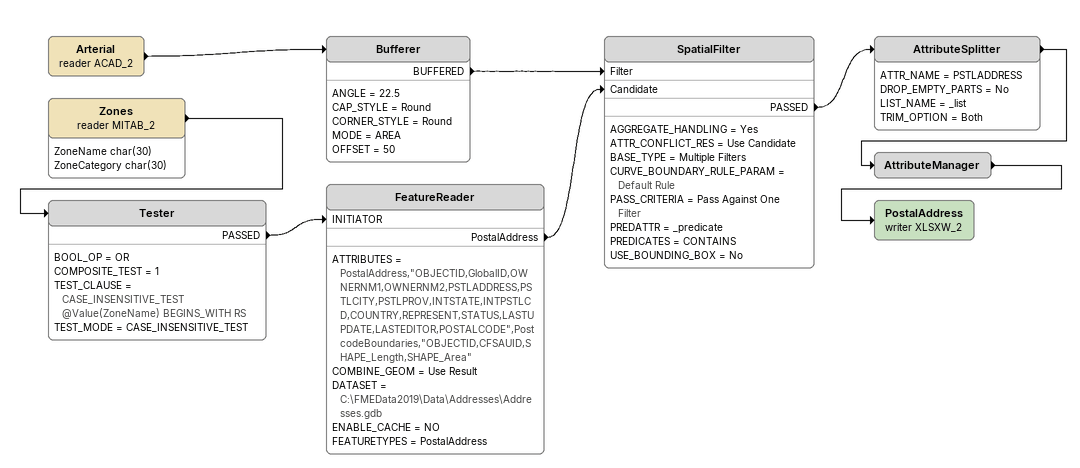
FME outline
Arterial (reader ACAD_2)
    -> Bufferer
Bufferer
    ANGLE = 22.5
    CAP_STYLE = Round
    CORNER_STYLE = Round
    MODE = AREA
    OFFSET = 50
    BUFFERED -> SpatialFilter [Filter]
Zones (reader MITAB_2)
    attributes: ZoneName char(30), ZoneCategory char(30)
    -> Tester
Tester
    BOOL_OP = OR
    COMPOSITE_TEST = 1
    TEST_CLAUSE = CASE_INSENSITIVE_TEST @Value(ZoneName) BEGINS_WITH RS
    TEST_MODE = CASE_INSENSITIVE_TEST
    PASSED -> FeatureReader [INITIATOR]
FeatureReader
    ATTRIBUTES = PostalAddress,"OBJECTID,GlobalID,OWNERNM1,OWNERNM2,PSTLADDRESS,PSTLCITY,PSTLPROV,INTSTATE,INTPSTLCD,COUNTRY,REPRESENT,STATUS,LASTUPDATE,LASTEDITOR,POSTALCODE",PostcodeBoundaries,"OBJECTID,CFSAUID,SHAPE_Length,SHAPE_Area"
    COMBINE_GEOM = Use Result
    DATASET = C:\FMEData2019\Data\Addresses\Addresses.gdb
    ENABLE_CACHE = NO
    FEATURETYPES = PostalAddress
    PostalAddress -> SpatialFilter [Candidate]
SpatialFilter
    AGGREGATE_HANDLING = Yes
    ATTR_CONFLICT_RES = Use Candidate
    BASE_TYPE = Multiple Filters
    CURVE_BOUNDARY_RULE_PARAM = Default Rule
    PASS_CRITERIA = Pass Against One Filter
    PREDATTR = _predicate
    PREDICATES = CONTAINS
    USE_BOUNDING_BOX = No
    PASSED -> AttributeSplitter
AttributeSplitter
    ATTR_NAME = PSTLADDRESS
    DROP_EMPTY_PARTS = No
    LIST_NAME = _list
    TRIM_OPTION = Both
    -> AttributeManager
AttributeManager
    -> PostalAddress (writer XLSXW_2)
PostalAddress (writer XLSXW_2)
